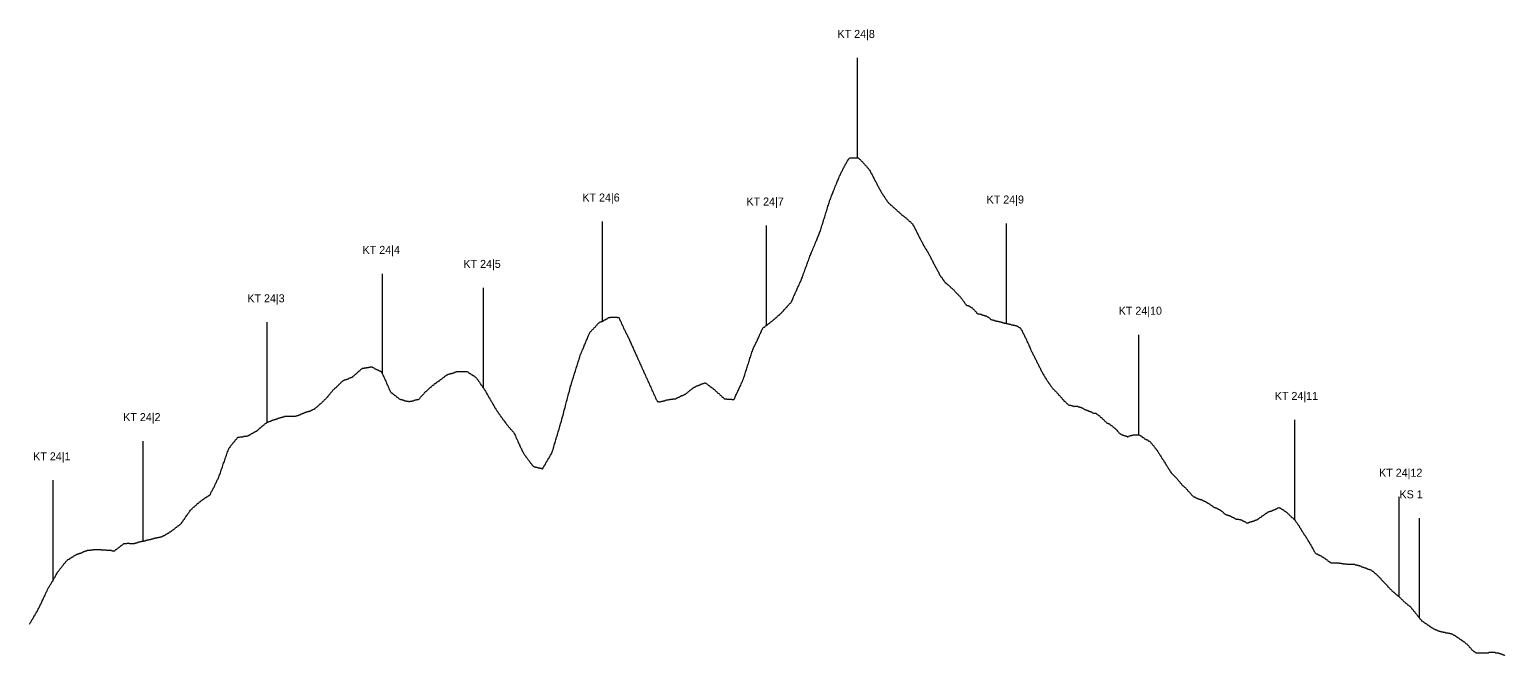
# Model space of a CAD drawing. Header units: metres. Extents: x 1 to 14781, y 7034 to 11914.
# Drawn here: x 1 to 3686, y 7113 to 8678 of the extents above; entities that cross this region are included whole.
import ezdxf

# ---------------------------------------------------------------- set-up
doc = ezdxf.new("R2010")
doc.units = ezdxf.units.M
for name, color, linetype in [('profile_mark_labels', 3, 'Continuous'), ('profile_marks', 1, 'Continuous'), ('profile_polyline', 7, 'Continuous')]:
    doc.layers.add(name, color=color, linetype=linetype)

msp = doc.modelspace()

# ---------------------------------------------------------------- linework, layer by layer
at = {"layer": 'profile_marks'}
for p, q in [((2069.8, 8357), (2069.8, 8607)), ((1432.3, 7948), (1432.3, 8198)), ((1842.3, 7938), (1842.3, 8188)), ((2442.3, 7943), (2442.3, 8193)), ((883.2, 7817), (883.2, 8067)), ((1135.2, 7782), (1135.2, 8032)), ((595.2, 7696), (595.2, 7946)), ((2772.3, 7665), (2772.3, 7915)), ((3162.3, 7452), (3162.3, 7702)), ((285.2, 7399), (285.2, 7649)), ((60.2, 7301), (60.2, 7551)), ((3422.9, 7260), (3422.9, 7510)), ((3473.9, 7206), (3473.9, 7456))]:
    msp.add_line(p, q, dxfattribs=at)
at = {"layer": 'profile_polyline'}
msp.add_lwpolyline([(1, 7191), (2, 7193), (3, 7195), (4, 7196), (5, 7198), (6, 7200), (7, 7202), (8, 7203), (9, 7205), (10, 7207), (11, 7208), (12, 7210), (13, 7212), (14, 7213), (15, 7215), (16, 7217), (17, 7218), (18, 7220), (19, 7222), (20, 7223), (21, 7225), (22, 7227), (23, 7229), (24, 7231), (25, 7233), (26, 7235), (27, 7237), (28, 7239), (29, 7241), (30, 7243), (31, 7245), (32, 7247), (33, 7250), (34, 7252), (35, 7254), (36, 7256), (37, 7258), (38, 7260), (39, 7262), (40, 7264), (41, 7267), (42, 7269), (43, 7271), (44, 7273), (45, 7275), (46, 7278), (47, 7280), (48, 7281), (49, 7283), (50, 7285), (51, 7286), (52, 7288), (53, 7290), (54, 7291), (55, 7293), (56, 7295), (57, 7296), (58, 7298), (59, 7299), (60, 7301), (61, 7303), (62, 7305), (63, 7306), (64, 7308), (65, 7310), (66, 7312), (67, 7314), (68, 7315), (69, 7317), (70, 7319), (71, 7321), (72, 7322), (73, 7323), (74, 7325), (75, 7326), (76, 7327), (77, 7329), (78, 7330), (79, 7331), (80, 7333), (81, 7334), (82, 7335), (83, 7336), (84, 7338), (85, 7339), (86, 7340), (87, 7341), (88, 7343), (89, 7344), (90, 7345), (91, 7346), (92, 7348), (93, 7349), (94, 7350), (95, 7351), (96, 7352), (97, 7352), (98, 7353), (99, 7354), (100, 7354), (101, 7355), (102, 7355), (103, 7356), (104, 7357), (105, 7357), (106, 7358), (107, 7359), (108, 7359), (109, 7360), (110, 7360), (111, 7361), (112, 7362), (113, 7362), (114, 7363), (115, 7364), (116, 7364), (117, 7365), (118, 7365), (119, 7366), (120, 7366), (121, 7366), (122, 7367), (123, 7367), (124, 7367), (125, 7368), (126, 7368), (127, 7369), (128, 7369), (129, 7369), (130, 7370), (131, 7370), (132, 7370), (133, 7371), (134, 7371), (135, 7372), (136, 7372), (137, 7373), (138, 7373), (139, 7374), (140, 7374), (141, 7375), (142, 7375), (143, 7375), (144, 7375), (145, 7376), (146, 7376), (147, 7376), (148, 7376), (149, 7376), (150, 7376), (151, 7376), (152, 7376), (153, 7376), (154, 7377), (155, 7377), (156, 7377), (157, 7377), (158, 7377), (159, 7377), (160, 7377), (161, 7378), (162, 7378), (163, 7378), (164, 7378), (165, 7378), (166, 7378), (167, 7378), (168, 7378), (169, 7378), (170, 7378), (171, 7378), (172, 7378), (173, 7378), (174, 7378), (175, 7378), (176, 7378), (177, 7378), (178, 7378), (179, 7378), (180, 7377), (181, 7377), (182, 7377), (183, 7377), (184, 7377), (185, 7377), (186, 7377), (187, 7377), (188, 7377), (189, 7377), (190, 7377), (191, 7377), (192, 7377), (193, 7376), (194, 7376), (195, 7376), (196, 7376), (197, 7376), (198, 7376), (199, 7376), (200, 7376), (201, 7376), (202, 7376), (203, 7376), (204, 7376), (205, 7376), (206, 7376), (207, 7375), (208, 7375), (209, 7375), (210, 7375), (211, 7375), (212, 7375), (213, 7375), (214, 7375), (215, 7376), (216, 7377), (217, 7378), (218, 7378), (219, 7379), (220, 7380), (221, 7381), (222, 7381), (223, 7382), (224, 7383), (225, 7384), (226, 7384), (227, 7385), (228, 7386), (229, 7387), (230, 7388), (231, 7388), (232, 7389), (233, 7390), (234, 7391), (235, 7391), (236, 7392), (237, 7393), (238, 7393), (239, 7393), (240, 7393), (241, 7393), (242, 7393), (243, 7393), (244, 7393), (245, 7394), (246, 7394), (247, 7394), (248, 7394), (249, 7394), (250, 7394), (251, 7393), (252, 7393), (253, 7393), (254, 7393), (255, 7393), (256, 7393), (257, 7393), (258, 7393), (259, 7393), (260, 7393), (261, 7393), (262, 7393), (263, 7393), (264, 7394), (265, 7394), (266, 7394), (267, 7395), (268, 7395), (269, 7395), (270, 7395), (271, 7396), (272, 7396), (273, 7396), (274, 7396), (275, 7397), (276, 7397), (277, 7397), (278, 7398), (279, 7398), (280, 7398), (281, 7398), (282, 7399), (283, 7399), (284, 7399), (285, 7399), (286, 7399), (287, 7400), (288, 7400), (289, 7400), (290, 7400), (291, 7400), (292, 7401), (293, 7401), (294, 7401), (295, 7401), (296, 7402), (297, 7402), (298, 7402), (299, 7402), (300, 7403), (301, 7403), (302, 7403), (303, 7403), (304, 7404), (305, 7404), (306, 7404), (307, 7405), (308, 7405), (309, 7405), (310, 7405), (311, 7406), (312, 7406), (313, 7406), (314, 7406), (315, 7406), (316, 7407), (317, 7407), (318, 7407), (319, 7407), (320, 7408), (321, 7408), (322, 7408), (323, 7408), (324, 7409), (325, 7409), (326, 7409), (327, 7409), (328, 7410), (329, 7410), (330, 7410), (331, 7410), (332, 7410), (333, 7411), (334, 7411), (335, 7412), (336, 7412), (337, 7413), (338, 7413), (339, 7414), (340, 7414), (341, 7415), (342, 7416), (343, 7416), (344, 7417), (345, 7417), (346, 7418), (347, 7419), (348, 7419), (349, 7420), (350, 7420), (351, 7421), (352, 7422), (353, 7422), (354, 7423), (355, 7424), (356, 7424), (357, 7425), (358, 7426), (359, 7427), (360, 7427), (361, 7428), (362, 7429), (363, 7430), (364, 7430), (365, 7431), (366, 7432), (367, 7433), (368, 7434), (369, 7434), (370, 7435), (371, 7436), (372, 7437), (373, 7437), (374, 7438), (375, 7439), (376, 7440), (377, 7440), (378, 7441), (379, 7442), (380, 7443), (381, 7444), (382, 7446), (383, 7447), (384, 7449), (385, 7450), (386, 7452), (387, 7453), (388, 7454), (389, 7456), (390, 7457), (391, 7459), (392, 7460), (393, 7462), (394, 7463), (395, 7464), (396, 7466), (397, 7467), (398, 7469), (399, 7470), (400, 7471), (401, 7473), (402, 7474), (403, 7476), (404, 7477), (405, 7478), (406, 7479), (407, 7480), (408, 7481), (409, 7482), (410, 7483), (411, 7484), (412, 7485), (413, 7485), (414, 7486), (415, 7487), (416, 7488), (417, 7489), (418, 7490), (419, 7491), (420, 7492), (421, 7493), (422, 7493), (423, 7494), (424, 7495), (425, 7496), (426, 7497), (427, 7497), (428, 7498), (429, 7499), (430, 7500), (431, 7501), (432, 7501), (433, 7502), (434, 7503), (435, 7503), (436, 7504), (437, 7505), (438, 7506), (439, 7506), (440, 7507), (441, 7508), (442, 7508), (443, 7509), (444, 7510), (445, 7510), (446, 7511), (447, 7511), (448, 7512), (449, 7513), (450, 7513), (451, 7514), (452, 7515), (453, 7517), (454, 7519), (455, 7521), (456, 7523), (457, 7525), (458, 7527), (459, 7529), (460, 7530), (461, 7532), (462, 7534), (463, 7536), (464, 7538), (465, 7540), (466, 7543), (467, 7545), (468, 7547), (469, 7549), (470, 7551), (471, 7553), (472, 7555), (473, 7557), (474, 7559), (475, 7562), (476, 7565), (477, 7567), (478, 7570), (479, 7573), (480, 7576), (481, 7579), (482, 7582), (483, 7585), (484, 7588), (485, 7591), (486, 7594), (487, 7596), (488, 7599), (489, 7602), (490, 7605), (491, 7608), (492, 7611), (493, 7614), (494, 7617), (495, 7619), (496, 7622), (497, 7625), (498, 7628), (499, 7630), (500, 7632), (501, 7633), (502, 7634), (503, 7636), (504, 7637), (505, 7638), (506, 7640), (507, 7641), (508, 7642), (509, 7643), (510, 7645), (511, 7646), (512, 7647), (513, 7648), (514, 7649), (515, 7651), (516, 7652), (517, 7653), (518, 7654), (519, 7655), (520, 7656), (521, 7658), (522, 7659), (523, 7659), (524, 7659), (525, 7659), (526, 7659), (527, 7660), (528, 7660), (529, 7660), (530, 7660), (531, 7660), (532, 7660), (533, 7660), (534, 7660), (535, 7660), (536, 7661), (537, 7661), (538, 7661), (539, 7661), (540, 7661), (541, 7661), (542, 7661), (543, 7661), (544, 7662), (545, 7662), (546, 7662), (547, 7662), (548, 7663), (549, 7664), (550, 7664), (551, 7665), (552, 7665), (553, 7666), (554, 7666), (555, 7667), (556, 7668), (557, 7668), (558, 7669), (559, 7669), (560, 7670), (561, 7670), (562, 7671), (563, 7671), (564, 7672), (565, 7672), (566, 7673), (567, 7674), (568, 7674), (569, 7675), (570, 7675), (571, 7676), (572, 7677), (573, 7678), (574, 7679), (575, 7680), (576, 7681), (577, 7682), (578, 7682), (579, 7683), (580, 7684), (581, 7685), (582, 7686), (583, 7687), (584, 7687), (585, 7688), (586, 7689), (587, 7690), (588, 7691), (589, 7692), (590, 7692), (591, 7693), (592, 7694), (593, 7695), (594, 7695), (595, 7696), (596, 7696), (597, 7697), (598, 7697), (599, 7697), (600, 7698), (601, 7698), (602, 7699), (603, 7699), (604, 7699), (605, 7700), (606, 7700), (607, 7701), (608, 7701), (609, 7701), (610, 7702), (611, 7702), (612, 7702), (613, 7703), (614, 7703), (615, 7703), (616, 7704), (617, 7704), (618, 7704), (619, 7705), (620, 7705), (621, 7705), (622, 7706), (623, 7706), (624, 7706), (625, 7707), (626, 7707), (627, 7707), (628, 7708), (629, 7708), (630, 7708), (631, 7709), (632, 7709), (633, 7709), (634, 7709), (635, 7710), (636, 7710), (637, 7710), (638, 7711), (639, 7711), (640, 7711), (641, 7711), (642, 7711), (643, 7711), (644, 7711), (645, 7711), (646, 7711), (647, 7711), (648, 7711), (649, 7711), (650, 7711), (651, 7711), (652, 7711), (653, 7711), (654, 7711), (655, 7711), (656, 7711), (657, 7711), (658, 7711), (659, 7711), (660, 7711), (661, 7711), (662, 7711), (663, 7711), (664, 7711), (665, 7711), (666, 7711), (667, 7712), (668, 7712), (669, 7712), (670, 7713), (671, 7713), (672, 7713), (673, 7714), (674, 7714), (675, 7715), (676, 7715), (677, 7715), (678, 7716), (679, 7716), (680, 7717), (681, 7717), (682, 7717), (683, 7718), (684, 7718), (685, 7719), (686, 7719), (687, 7720), (688, 7720), (689, 7721), (690, 7721), (691, 7721), (692, 7721), (693, 7722), (694, 7722), (695, 7722), (696, 7723), (697, 7723), (698, 7723), (699, 7724), (700, 7724), (701, 7724), (702, 7725), (703, 7725), (704, 7725), (705, 7726), (706, 7726), (707, 7727), (708, 7727), (709, 7728), (710, 7728), (711, 7729), (712, 7729), (713, 7730), (714, 7730), (715, 7731), (716, 7732), (717, 7733), (718, 7734), (719, 7735), (720, 7735), (721, 7736), (722, 7737), (723, 7738), (724, 7739), (725, 7740), (726, 7741), (727, 7742), (728, 7742), (729, 7743), (730, 7744), (731, 7745), (732, 7746), (733, 7747), (734, 7748), (735, 7749), (736, 7750), (737, 7751), (738, 7752), (739, 7753), (740, 7754), (741, 7755), (742, 7756), (743, 7757), (744, 7758), (745, 7759), (746, 7760), (747, 7762), (748, 7763), (749, 7764), (750, 7765), (751, 7766), (752, 7767), (753, 7769), (754, 7770), (755, 7771), (756, 7772), (757, 7773), (758, 7775), (759, 7776), (760, 7777), (761, 7778), (762, 7779), (763, 7780), (764, 7781), (765, 7782), (766, 7782), (767, 7783), (768, 7784), (769, 7785), (770, 7786), (771, 7787), (772, 7788), (773, 7789), (774, 7790), (775, 7791), (776, 7792), (777, 7793), (778, 7794), (779, 7795), (780, 7796), (781, 7797), (782, 7798), (783, 7799), (784, 7800), (785, 7800), (786, 7801), (787, 7801), (788, 7802), (789, 7802), (790, 7802), (791, 7803), (792, 7803), (793, 7803), (794, 7804), (795, 7804), (796, 7805), (797, 7805), (798, 7805), (799, 7806), (800, 7806), (801, 7807), (802, 7807), (803, 7807), (804, 7808), (805, 7808), (806, 7809), (807, 7809), (808, 7810), (809, 7810), (810, 7811), (811, 7812), (812, 7813), (813, 7814), (814, 7815), (815, 7816), (816, 7816), (817, 7817), (818, 7818), (819, 7819), (820, 7820), (821, 7821), (822, 7822), (823, 7823), (824, 7824), (825, 7825), (826, 7825), (827, 7826), (828, 7827), (829, 7828), (830, 7829), (831, 7830), (832, 7831), (833, 7831), (834, 7831), (835, 7831), (836, 7831), (837, 7831), (838, 7832), (839, 7832), (840, 7832), (841, 7832), (842, 7832), (843, 7832), (844, 7833), (845, 7833), (846, 7833), (847, 7833), (848, 7833), (849, 7834), (850, 7834), (851, 7834), (852, 7834), (853, 7835), (854, 7835), (855, 7835), (856, 7835), (857, 7834), (858, 7834), (859, 7833), (860, 7833), (861, 7832), (862, 7831), (863, 7831), (864, 7830), (865, 7830), (866, 7829), (867, 7829), (868, 7828), (869, 7828), (870, 7827), (871, 7827), (872, 7826), (873, 7826), (874, 7826), (875, 7825), (876, 7825), (877, 7824), (878, 7824), (879, 7823), (880, 7822), (881, 7820), (882, 7818), (883, 7817), (884, 7814), (885, 7812), (886, 7810), (887, 7808), (888, 7806), (889, 7803), (890, 7801), (891, 7799), (892, 7797), (893, 7794), (894, 7792), (895, 7790), (896, 7788), (897, 7785), (898, 7783), (899, 7781), (900, 7778), (901, 7776), (902, 7774), (903, 7772), (904, 7771), (905, 7770), (906, 7770), (907, 7769), (908, 7768), (909, 7767), (910, 7766), (911, 7766), (912, 7765), (913, 7764), (914, 7763), (915, 7763), (916, 7762), (917, 7761), (918, 7760), (919, 7759), (920, 7759), (921, 7758), (922, 7757), (923, 7756), (924, 7756), (925, 7755), (926, 7754), (927, 7754), (928, 7753), (929, 7753), (930, 7753), (931, 7753), (932, 7752), (933, 7752), (934, 7752), (935, 7751), (936, 7751), (937, 7751), (938, 7750), (939, 7750), (940, 7750), (941, 7750), (942, 7750), (943, 7749), (944, 7749), (945, 7749), (946, 7749), (947, 7749), (948, 7748), (949, 7748), (950, 7748), (951, 7748), (952, 7749), (953, 7749), (954, 7749), (955, 7749), (956, 7749), (957, 7750), (958, 7750), (959, 7750), (960, 7750), (961, 7751), (962, 7751), (963, 7751), (964, 7751), (965, 7752), (966, 7752), (967, 7752), (968, 7752), (969, 7753), (970, 7753), (971, 7753), (972, 7753), (973, 7753), (974, 7754), (975, 7755), (976, 7756), (977, 7757), (978, 7759), (979, 7760), (980, 7761), (981, 7762), (982, 7763), (983, 7764), (984, 7765), (985, 7766), (986, 7767), (987, 7769), (988, 7770), (989, 7771), (990, 7772), (991, 7773), (992, 7773), (993, 7774), (994, 7775), (995, 7776), (996, 7777), (997, 7778), (998, 7779), (999, 7780), (1000, 7781), (1001, 7782), (1002, 7783), (1003, 7784), (1004, 7784), (1005, 7785), (1006, 7786), (1007, 7787), (1008, 7788), (1009, 7789), (1010, 7789), (1011, 7790), (1012, 7791), (1013, 7792), (1014, 7793), (1015, 7793), (1016, 7794), (1017, 7795), (1018, 7795), (1019, 7796), (1020, 7797), (1021, 7798), (1022, 7798), (1023, 7799), (1024, 7800), (1025, 7800), (1026, 7801), (1027, 7802), (1028, 7803), (1029, 7803), (1030, 7804), (1031, 7805), (1032, 7806), (1033, 7806), (1034, 7807), (1035, 7808), (1036, 7809), (1037, 7809), (1038, 7810), (1039, 7811), (1040, 7812), (1041, 7812), (1042, 7813), (1043, 7814), (1044, 7815), (1045, 7815), (1046, 7816), (1047, 7816), (1048, 7816), (1049, 7816), (1050, 7817), (1051, 7817), (1052, 7817), (1053, 7818), (1054, 7818), (1055, 7818), (1056, 7818), (1057, 7819), (1058, 7819), (1059, 7819), (1060, 7820), (1061, 7820), (1062, 7820), (1063, 7821), (1064, 7821), (1065, 7821), (1066, 7822), (1067, 7822), (1068, 7822), (1069, 7823), (1070, 7823), (1071, 7823), (1072, 7823), (1073, 7823), (1074, 7823), (1075, 7823), (1076, 7823), (1077, 7823), (1078, 7823), (1079, 7823), (1080, 7823), (1081, 7823), (1082, 7823), (1083, 7823), (1084, 7823), (1085, 7823), (1086, 7823), (1087, 7823), (1088, 7823), (1089, 7823), (1090, 7823), (1091, 7823), (1092, 7823), (1093, 7823), (1094, 7823), (1095, 7822), (1096, 7822), (1097, 7821), (1098, 7820), (1099, 7820), (1100, 7819), (1101, 7818), (1102, 7818), (1103, 7817), (1104, 7816), (1105, 7816), (1106, 7815), (1107, 7815), (1108, 7814), (1109, 7813), (1110, 7813), (1111, 7812), (1112, 7811), (1113, 7811), (1114, 7810), (1115, 7809), (1116, 7809), (1117, 7807), (1118, 7806), (1119, 7805), (1120, 7803), (1121, 7802), (1122, 7801), (1123, 7799), (1124, 7798), (1125, 7796), (1126, 7795), (1127, 7793), (1128, 7792), (1129, 7790), (1130, 7789), (1131, 7788), (1132, 7786), (1133, 7785), (1134, 7783), (1135, 7782), (1136, 7780), (1137, 7779), (1138, 7777), (1139, 7776), (1140, 7774), (1141, 7772), (1142, 7771), (1143, 7769), (1144, 7767), (1145, 7765), (1146, 7764), (1147, 7762), (1148, 7760), (1149, 7758), (1150, 7757), (1151, 7755), (1152, 7753), (1153, 7752), (1154, 7750), (1155, 7748), (1156, 7746), (1157, 7745), (1158, 7743), (1159, 7741), (1160, 7739), (1161, 7738), (1162, 7736), (1163, 7734), (1164, 7732), (1165, 7731), (1166, 7729), (1167, 7728), (1168, 7726), (1169, 7725), (1170, 7723), (1171, 7722), (1172, 7720), (1173, 7719), (1174, 7717), (1175, 7716), (1176, 7715), (1177, 7713), (1178, 7712), (1179, 7710), (1180, 7709), (1181, 7708), (1182, 7706), (1183, 7705), (1184, 7703), (1185, 7702), (1186, 7701), (1187, 7699), (1188, 7698), (1189, 7697), (1190, 7695), (1191, 7694), (1192, 7693), (1193, 7691), (1194, 7690), (1195, 7689), (1196, 7688), (1197, 7686), (1198, 7685), (1199, 7684), (1200, 7683), (1201, 7682), (1202, 7680), (1203, 7679), (1204, 7678), (1205, 7677), (1206, 7676), (1207, 7675), (1208, 7674), (1209, 7672), (1210, 7671), (1211, 7670), (1212, 7669), (1213, 7666), (1214, 7664), (1215, 7662), (1216, 7659), (1217, 7657), (1218, 7655), (1219, 7653), (1220, 7651), (1221, 7648), (1222, 7646), (1223, 7644), (1224, 7642), (1225, 7640), (1226, 7637), (1227, 7635), (1228, 7633), (1229, 7631), (1230, 7629), (1231, 7627), (1232, 7625), (1233, 7623), (1234, 7621), (1235, 7619), (1236, 7617), (1237, 7616), (1238, 7615), (1239, 7613), (1240, 7612), (1241, 7610), (1242, 7609), (1243, 7608), (1244, 7606), (1245, 7605), (1246, 7604), (1247, 7602), (1248, 7601), (1249, 7600), (1250, 7598), (1251, 7597), (1252, 7596), (1253, 7594), (1254, 7593), (1255, 7592), (1256, 7590), (1257, 7589), (1258, 7588), (1259, 7586), (1260, 7586), (1261, 7586), (1262, 7585), (1263, 7585), (1264, 7585), (1265, 7584), (1266, 7584), (1267, 7584), (1268, 7584), (1269, 7583), (1270, 7583), (1271, 7583), (1272, 7582), (1273, 7582), (1274, 7582), (1275, 7582), (1276, 7581), (1277, 7581), (1278, 7581), (1279, 7581), (1280, 7581), (1281, 7580), (1282, 7580), (1283, 7580), (1284, 7582), (1285, 7584), (1286, 7585), (1287, 7587), (1288, 7589), (1289, 7590), (1290, 7592), (1291, 7594), (1292, 7596), (1293, 7597), (1294, 7599), (1295, 7601), (1296, 7602), (1297, 7604), (1298, 7606), (1299, 7607), (1300, 7609), (1301, 7611), (1302, 7612), (1303, 7614), (1304, 7616), (1305, 7617), (1306, 7619), (1307, 7622), (1308, 7625), (1309, 7628), (1310, 7632), (1311, 7635), (1312, 7638), (1313, 7642), (1314, 7645), (1315, 7649), (1316, 7652), (1317, 7655), (1318, 7659), (1319, 7662), (1320, 7665), (1321, 7669), (1322, 7672), (1323, 7675), (1324, 7679), (1325, 7682), (1326, 7686), (1327, 7689), (1328, 7692), (1329, 7696), (1330, 7699), (1331, 7703), (1332, 7707), (1333, 7710), (1334, 7714), (1335, 7718), (1336, 7722), (1337, 7726), (1338, 7729), (1339, 7733), (1340, 7737), (1341, 7741), (1342, 7745), (1343, 7748), (1344, 7752), (1345, 7756), (1346, 7760), (1347, 7763), (1348, 7767), (1349, 7771), (1350, 7774), (1351, 7778), (1352, 7782), (1353, 7786), (1354, 7789), (1355, 7793), (1356, 7796), (1357, 7799), (1358, 7802), (1359, 7806), (1360, 7809), (1361, 7812), (1362, 7815), (1363, 7818), (1364, 7822), (1365, 7825), (1366, 7828), (1367, 7831), (1368, 7834), (1369, 7838), (1370, 7841), (1371, 7844), (1372, 7847), (1373, 7850), (1374, 7853), (1375, 7857), (1376, 7860), (1377, 7863), (1378, 7866), (1379, 7868), (1380, 7871), (1381, 7873), (1382, 7875), (1383, 7878), (1384, 7880), (1385, 7882), (1386, 7885), (1387, 7887), (1388, 7890), (1389, 7892), (1390, 7894), (1391, 7897), (1392, 7899), (1393, 7901), (1394, 7904), (1395, 7906), (1396, 7909), (1397, 7911), (1398, 7913), (1399, 7916), (1400, 7918), (1401, 7920), (1402, 7922), (1403, 7923), (1404, 7924), (1405, 7925), (1406, 7926), (1407, 7927), (1408, 7928), (1409, 7929), (1410, 7930), (1411, 7931), (1412, 7932), (1413, 7933), (1414, 7934), (1415, 7935), (1416, 7936), (1417, 7937), (1418, 7939), (1419, 7940), (1420, 7941), (1421, 7942), (1422, 7943), (1423, 7944), (1424, 7945), (1425, 7946), (1426, 7946), (1427, 7947), (1428, 7947), (1429, 7947), (1430, 7948), (1431, 7948), (1432, 7948), (1433, 7949), (1434, 7949), (1435, 7950), (1436, 7951), (1437, 7951), (1438, 7952), (1439, 7952), (1440, 7953), (1441, 7953), (1442, 7954), (1443, 7955), (1444, 7955), (1445, 7956), (1446, 7956), (1447, 7957), (1448, 7958), (1449, 7958), (1450, 7958), (1451, 7958), (1452, 7958), (1453, 7959), (1454, 7959), (1455, 7959), (1456, 7959), (1457, 7959), (1458, 7959), (1459, 7959), (1460, 7959), (1461, 7959), (1462, 7959), (1463, 7959), (1464, 7959), (1465, 7959), (1466, 7959), (1467, 7959), (1468, 7959), (1469, 7959), (1470, 7958), (1471, 7958), (1472, 7958), (1473, 7958), (1474, 7957), (1475, 7954), (1476, 7952), (1477, 7950), (1478, 7948), (1479, 7945), (1480, 7943), (1481, 7941), (1482, 7939), (1483, 7937), (1484, 7934), (1485, 7932), (1486, 7930), (1487, 7928), (1488, 7926), (1489, 7924), (1490, 7922), (1491, 7920), (1492, 7918), (1493, 7916), (1494, 7914), (1495, 7912), (1496, 7910), (1497, 7908), (1498, 7906), (1499, 7904), (1500, 7901), (1501, 7899), (1502, 7897), (1503, 7895), (1504, 7892), (1505, 7890), (1506, 7888), (1507, 7886), (1508, 7884), (1509, 7881), (1510, 7879), (1511, 7877), (1512, 7875), (1513, 7872), (1514, 7870), (1515, 7868), (1516, 7866), (1517, 7864), (1518, 7861), (1519, 7859), (1520, 7857), (1521, 7855), (1522, 7853), (1523, 7850), (1524, 7848), (1525, 7846), (1526, 7844), (1527, 7841), (1528, 7839), (1529, 7837), (1530, 7835), (1531, 7833), (1532, 7830), (1533, 7828), (1534, 7826), (1535, 7824), (1536, 7821), (1537, 7819), (1538, 7817), (1539, 7815), (1540, 7813), (1541, 7810), (1542, 7808), (1543, 7806), (1544, 7804), (1545, 7802), (1546, 7799), (1547, 7797), (1548, 7795), (1549, 7793), (1550, 7790), (1551, 7788), (1552, 7786), (1553, 7784), (1554, 7782), (1555, 7779), (1556, 7777), (1557, 7775), (1558, 7773), (1559, 7770), (1560, 7768), (1561, 7766), (1562, 7764), (1563, 7762), (1564, 7759), (1565, 7757), (1566, 7755), (1567, 7753), (1568, 7751), (1569, 7748), (1570, 7748), (1571, 7748), (1572, 7748), (1573, 7747), (1574, 7747), (1575, 7747), (1576, 7747), (1577, 7747), (1578, 7748), (1579, 7748), (1580, 7748), (1581, 7749), (1582, 7749), (1583, 7749), (1584, 7749), (1585, 7750), (1586, 7750), (1587, 7750), (1588, 7750), (1589, 7751), (1590, 7751), (1591, 7751), (1592, 7751), (1593, 7752), (1594, 7752), (1595, 7752), (1596, 7752), (1597, 7752), (1598, 7753), (1599, 7753), (1600, 7753), (1601, 7753), (1602, 7753), (1603, 7754), (1604, 7754), (1605, 7754), (1606, 7754), (1607, 7754), (1608, 7754), (1609, 7755), (1610, 7755), (1611, 7755), (1612, 7755), (1613, 7755), (1614, 7755), (1615, 7755), (1616, 7755), (1617, 7756), (1618, 7756), (1619, 7757), (1620, 7757), (1621, 7758), (1622, 7758), (1623, 7759), (1624, 7759), (1625, 7760), (1626, 7760), (1627, 7761), (1628, 7761), (1629, 7762), (1630, 7762), (1631, 7763), (1632, 7763), (1633, 7763), (1634, 7764), (1635, 7764), (1636, 7765), (1637, 7765), (1638, 7766), (1639, 7766), (1640, 7766), (1641, 7767), (1642, 7768), (1643, 7769), (1644, 7770), (1645, 7771), (1646, 7771), (1647, 7772), (1648, 7773), (1649, 7774), (1650, 7775), (1651, 7776), (1652, 7776), (1653, 7777), (1654, 7778), (1655, 7779), (1656, 7779), (1657, 7780), (1658, 7781), (1659, 7782), (1660, 7782), (1661, 7783), (1662, 7784), (1663, 7784), (1664, 7785), (1665, 7785), (1666, 7786), (1667, 7786), (1668, 7787), (1669, 7787), (1670, 7787), (1671, 7788), (1672, 7788), (1673, 7789), (1674, 7789), (1675, 7789), (1676, 7790), (1677, 7790), (1678, 7791), (1679, 7791), (1680, 7791), (1681, 7792), (1682, 7792), (1683, 7793), (1684, 7793), (1685, 7793), (1686, 7794), (1687, 7794), (1688, 7795), (1689, 7795), (1690, 7794), (1691, 7794), (1692, 7793), (1693, 7792), (1694, 7791), (1695, 7791), (1696, 7790), (1697, 7789), (1698, 7788), (1699, 7788), (1700, 7787), (1701, 7786), (1702, 7785), (1703, 7785), (1704, 7784), (1705, 7783), (1706, 7782), (1707, 7782), (1708, 7781), (1709, 7780), (1710, 7779), (1711, 7778), (1712, 7778), (1713, 7777), (1714, 7776), (1715, 7775), (1716, 7774), (1717, 7773), (1718, 7772), (1719, 7771), (1720, 7770), (1721, 7769), (1722, 7769), (1723, 7768), (1724, 7767), (1725, 7766), (1726, 7765), (1727, 7764), (1728, 7763), (1729, 7762), (1730, 7761), (1731, 7760), (1732, 7759), (1733, 7759), (1734, 7758), (1735, 7757), (1736, 7756), (1737, 7755), (1738, 7755), (1739, 7755), (1740, 7755), (1741, 7755), (1742, 7755), (1743, 7754), (1744, 7754), (1745, 7754), (1746, 7754), (1747, 7754), (1748, 7754), (1749, 7754), (1750, 7754), (1751, 7754), (1752, 7754), (1753, 7754), (1754, 7754), (1755, 7754), (1756, 7753), (1757, 7753), (1758, 7753), (1759, 7753), (1760, 7753), (1761, 7753), (1762, 7755), (1763, 7757), (1764, 7759), (1765, 7761), (1766, 7764), (1767, 7766), (1768, 7768), (1769, 7770), (1770, 7772), (1771, 7774), (1772, 7776), (1773, 7779), (1774, 7781), (1775, 7783), (1776, 7785), (1777, 7787), (1778, 7789), (1779, 7792), (1780, 7794), (1781, 7796), (1782, 7798), (1783, 7801), (1784, 7803), (1785, 7805), (1786, 7808), (1787, 7812), (1788, 7815), (1789, 7818), (1790, 7821), (1791, 7824), (1792, 7828), (1793, 7831), (1794, 7834), (1795, 7837), (1796, 7840), (1797, 7843), (1798, 7846), (1799, 7849), (1800, 7852), (1801, 7856), (1802, 7859), (1803, 7862), (1804, 7865), (1805, 7868), (1806, 7871), (1807, 7874), (1808, 7877), (1809, 7880), (1810, 7882), (1811, 7884), (1812, 7886), (1813, 7888), (1814, 7890), (1815, 7892), (1816, 7894), (1817, 7896), (1818, 7898), (1819, 7900), (1820, 7902), (1821, 7905), (1822, 7907), (1823, 7909), (1824, 7911), (1825, 7913), (1826, 7916), (1827, 7918), (1828, 7920), (1829, 7922), (1830, 7925), (1831, 7927), (1832, 7929), (1833, 7932), (1834, 7932), (1835, 7933), (1836, 7934), (1837, 7934), (1838, 7935), (1839, 7936), (1840, 7937), (1841, 7937), (1842, 7938), (1843, 7939), (1844, 7940), (1845, 7940), (1846, 7941), (1847, 7942), (1848, 7943), (1849, 7943), (1850, 7944), (1851, 7945), (1852, 7946), (1853, 7947), (1854, 7947), (1855, 7948), (1856, 7949), (1857, 7950), (1858, 7951), (1859, 7951), (1860, 7952), (1861, 7953), (1862, 7954), (1863, 7955), (1864, 7956), (1865, 7957), (1866, 7957), (1867, 7958), (1868, 7959), (1869, 7960), (1870, 7961), (1871, 7962), (1872, 7963), (1873, 7964), (1874, 7964), (1875, 7965), (1876, 7966), (1877, 7967), (1878, 7968), (1879, 7969), (1880, 7970), (1881, 7971), (1882, 7972), (1883, 7973), (1884, 7974), (1885, 7975), (1886, 7977), (1887, 7978), (1888, 7979), (1889, 7980), (1890, 7981), (1891, 7982), (1892, 7983), (1893, 7984), (1894, 7985), (1895, 7987), (1896, 7988), (1897, 7989), (1898, 7990), (1899, 7991), (1900, 7992), (1901, 7993), (1902, 7994), (1903, 7995), (1904, 7996), (1905, 7997), (1906, 8000), (1907, 8002), (1908, 8005), (1909, 8007), (1910, 8009), (1911, 8012), (1912, 8014), (1913, 8016), (1914, 8018), (1915, 8021), (1916, 8023), (1917, 8025), (1918, 8027), (1919, 8030), (1920, 8032), (1921, 8034), (1922, 8036), (1923, 8038), (1924, 8040), (1925, 8043), (1926, 8045), (1927, 8047), (1928, 8049), (1929, 8051), (1930, 8054), (1931, 8056), (1932, 8059), (1933, 8062), (1934, 8065), (1935, 8068), (1936, 8070), (1937, 8073), (1938, 8076), (1939, 8078), (1940, 8081), (1941, 8084), (1942, 8087), (1943, 8089), (1944, 8092), (1945, 8095), (1946, 8098), (1947, 8100), (1948, 8103), (1949, 8106), (1950, 8108), (1951, 8111), (1952, 8114), (1953, 8116), (1954, 8119), (1955, 8121), (1956, 8123), (1957, 8126), (1958, 8128), (1959, 8131), (1960, 8133), (1961, 8135), (1962, 8138), (1963, 8140), (1964, 8143), (1965, 8145), (1966, 8148), (1967, 8150), (1968, 8152), (1969, 8155), (1970, 8157), (1971, 8160), (1972, 8162), (1973, 8165), (1974, 8167), (1975, 8170), (1976, 8172), (1977, 8175), (1978, 8178), (1979, 8181), (1980, 8184), (1981, 8188), (1982, 8191), (1983, 8194), (1984, 8197), (1985, 8200), (1986, 8204), (1987, 8207), (1988, 8210), (1989, 8213), (1990, 8216), (1991, 8220), (1992, 8223), (1993, 8226), (1994, 8229), (1995, 8232), (1996, 8236), (1997, 8239), (1998, 8242), (1999, 8245), (2000, 8248), (2001, 8252), (2002, 8254), (2003, 8257), (2004, 8259), (2005, 8262), (2006, 8265), (2007, 8267), (2008, 8270), (2009, 8272), (2010, 8275), (2011, 8278), (2012, 8280), (2013, 8283), (2014, 8285), (2015, 8288), (2016, 8290), (2017, 8293), (2018, 8295), (2019, 8297), (2020, 8300), (2021, 8302), (2022, 8305), (2023, 8307), (2024, 8309), (2025, 8312), (2026, 8314), (2027, 8316), (2028, 8318), (2029, 8320), (2030, 8322), (2031, 8324), (2032, 8326), (2033, 8328), (2034, 8330), (2035, 8332), (2036, 8334), (2037, 8336), (2038, 8337), (2039, 8339), (2040, 8341), (2041, 8343), (2042, 8345), (2043, 8347), (2044, 8348), (2045, 8350), (2046, 8352), (2047, 8353), (2048, 8355), (2049, 8356), (2050, 8356), (2051, 8357), (2052, 8357), (2053, 8357), (2054, 8357), (2055, 8357), (2056, 8357), (2057, 8357), (2058, 8357), (2059, 8357), (2060, 8357), (2061, 8357), (2062, 8357), (2063, 8357), (2064, 8357), (2065, 8357), (2066, 8357), (2067, 8357), (2068, 8357), (2069, 8357), (2070, 8357), (2071, 8357), (2072, 8356), (2073, 8356), (2074, 8355), (2075, 8354), (2076, 8353), (2077, 8352), (2078, 8351), (2079, 8350), (2080, 8349), (2081, 8348), (2082, 8347), (2083, 8346), (2084, 8345), (2085, 8344), (2086, 8342), (2087, 8341), (2088, 8340), (2089, 8339), (2090, 8338), (2091, 8337), (2092, 8336), (2093, 8335), (2094, 8333), (2095, 8332), (2096, 8331), (2097, 8330), (2098, 8329), (2099, 8327), (2100, 8326), (2101, 8324), (2102, 8322), (2103, 8320), (2104, 8318), (2105, 8317), (2106, 8315), (2107, 8313), (2108, 8311), (2109, 8309), (2110, 8307), (2111, 8305), (2112, 8303), (2113, 8301), (2114, 8299), (2115, 8298), (2116, 8296), (2117, 8294), (2118, 8292), (2119, 8290), (2120, 8288), (2121, 8286), (2122, 8284), (2123, 8282), (2124, 8281), (2125, 8279), (2126, 8277), (2127, 8275), (2128, 8273), (2129, 8272), (2130, 8270), (2131, 8268), (2132, 8267), (2133, 8265), (2134, 8264), (2135, 8262), (2136, 8261), (2137, 8259), (2138, 8258), (2139, 8256), (2140, 8255), (2141, 8253), (2142, 8252), (2143, 8250), (2144, 8249), (2145, 8247), (2146, 8246), (2147, 8245), (2148, 8244), (2149, 8243), (2150, 8242), (2151, 8241), (2152, 8240), (2153, 8239), (2154, 8239), (2155, 8238), (2156, 8237), (2157, 8236), (2158, 8235), (2159, 8234), (2160, 8233), (2161, 8232), (2162, 8231), (2163, 8231), (2164, 8230), (2165, 8229), (2166, 8228), (2167, 8227), (2168, 8226), (2169, 8225), (2170, 8224), (2171, 8223), (2172, 8222), (2173, 8222), (2174, 8221), (2175, 8220), (2176, 8219), (2177, 8218), (2178, 8217), (2179, 8216), (2180, 8215), (2181, 8214), (2182, 8214), (2183, 8213), (2184, 8212), (2185, 8211), (2186, 8211), (2187, 8210), (2188, 8209), (2189, 8208), (2190, 8207), (2191, 8207), (2192, 8206), (2193, 8205), (2194, 8204), (2195, 8203), (2196, 8202), (2197, 8201), (2198, 8200), (2199, 8199), (2200, 8198), (2201, 8198), (2202, 8197), (2203, 8196), (2204, 8195), (2205, 8194), (2206, 8193), (2207, 8192), (2208, 8190), (2209, 8188), (2210, 8187), (2211, 8185), (2212, 8183), (2213, 8181), (2214, 8179), (2215, 8177), (2216, 8175), (2217, 8173), (2218, 8171), (2219, 8169), (2220, 8167), (2221, 8165), (2222, 8163), (2223, 8161), (2224, 8159), (2225, 8157), (2226, 8155), (2227, 8153), (2228, 8151), (2229, 8150), (2230, 8148), (2231, 8146), (2232, 8144), (2233, 8142), (2234, 8140), (2235, 8138), (2236, 8137), (2237, 8135), (2238, 8133), (2239, 8132), (2240, 8130), (2241, 8129), (2242, 8127), (2243, 8125), (2244, 8124), (2245, 8122), (2246, 8120), (2247, 8118), (2248, 8117), (2249, 8115), (2250, 8113), (2251, 8111), (2252, 8109), (2253, 8107), (2254, 8105), (2255, 8103), (2256, 8101), (2257, 8100), (2258, 8097), (2259, 8095), (2260, 8093), (2261, 8091), (2262, 8089), (2263, 8088), (2264, 8086), (2265, 8084), (2266, 8082), (2267, 8080), (2268, 8079), (2269, 8077), (2270, 8075), (2271, 8073), (2272, 8071), (2273, 8069), (2274, 8067), (2275, 8065), (2276, 8063), (2277, 8062), (2278, 8060), (2279, 8059), (2280, 8058), (2281, 8056), (2282, 8055), (2283, 8053), (2284, 8052), (2285, 8050), (2286, 8049), (2287, 8048), (2288, 8046), (2289, 8045), (2290, 8045), (2291, 8044), (2292, 8043), (2293, 8042), (2294, 8041), (2295, 8040), (2296, 8040), (2297, 8039), (2298, 8038), (2299, 8037), (2300, 8036), (2301, 8035), (2302, 8034), (2303, 8033), (2304, 8032), (2305, 8031), (2306, 8031), (2307, 8030), (2308, 8029), (2309, 8028), (2310, 8027), (2311, 8026), (2312, 8025), (2313, 8024), (2314, 8022), (2315, 8021), (2316, 8020), (2317, 8019), (2318, 8018), (2319, 8017), (2320, 8016), (2321, 8015), (2322, 8014), (2323, 8013), (2324, 8012), (2325, 8011), (2326, 8010), (2327, 8009), (2328, 8007), (2329, 8006), (2330, 8005), (2331, 8004), (2332, 8002), (2333, 8001), (2334, 8000), (2335, 7998), (2336, 7997), (2337, 7995), (2338, 7994), (2339, 7992), (2340, 7991), (2341, 7990), (2342, 7989), (2343, 7988), (2344, 7988), (2345, 7988), (2346, 7988), (2347, 7987), (2348, 7987), (2349, 7986), (2350, 7986), (2351, 7985), (2352, 7985), (2353, 7984), (2354, 7983), (2355, 7983), (2356, 7982), (2357, 7981), (2358, 7980), (2359, 7979), (2360, 7978), (2361, 7977), (2362, 7976), (2363, 7975), (2364, 7974), (2365, 7973), (2366, 7972), (2367, 7970), (2368, 7969), (2369, 7968), (2370, 7967), (2371, 7967), (2372, 7967), (2373, 7967), (2374, 7967), (2375, 7966), (2376, 7966), (2377, 7966), (2378, 7966), (2379, 7966), (2380, 7965), (2381, 7965), (2382, 7965), (2383, 7964), (2384, 7964), (2385, 7964), (2386, 7963), (2387, 7963), (2388, 7963), (2389, 7962), (2390, 7962), (2391, 7962), (2392, 7961), (2393, 7961), (2394, 7960), (2395, 7960), (2396, 7959), (2397, 7959), (2398, 7958), (2399, 7957), (2400, 7956), (2401, 7955), (2402, 7954), (2403, 7953), (2404, 7953), (2405, 7952), (2406, 7952), (2407, 7952), (2408, 7952), (2409, 7951), (2410, 7951), (2411, 7951), (2412, 7951), (2413, 7950), (2414, 7950), (2415, 7950), (2416, 7950), (2417, 7949), (2418, 7949), (2419, 7949), (2420, 7949), (2421, 7948), (2422, 7948), (2423, 7948), (2424, 7948), (2425, 7947), (2426, 7947), (2427, 7947), (2428, 7947), (2429, 7946), (2430, 7946), (2431, 7946), (2432, 7946), (2433, 7945), (2434, 7945), (2435, 7945), (2436, 7945), (2437, 7944), (2438, 7944), (2439, 7944), (2440, 7944), (2441, 7943), (2442, 7943), (2443, 7943), (2444, 7943), (2445, 7942), (2446, 7942), (2447, 7942), (2448, 7942), (2449, 7941), (2450, 7941), (2451, 7941), (2452, 7941), (2453, 7941), (2454, 7940), (2455, 7940), (2456, 7940), (2457, 7940), (2458, 7940), (2459, 7939), (2460, 7939), (2461, 7939), (2462, 7939), (2463, 7938), (2464, 7938), (2465, 7938), (2466, 7937), (2467, 7937), (2468, 7937), (2469, 7936), (2470, 7936), (2471, 7935), (2472, 7935), (2473, 7934), (2474, 7933), (2475, 7933), (2476, 7932), (2477, 7931), (2478, 7929), (2479, 7927), (2480, 7926), (2481, 7924), (2482, 7922), (2483, 7920), (2484, 7918), (2485, 7916), (2486, 7914), (2487, 7912), (2488, 7910), (2489, 7908), (2490, 7906), (2491, 7904), (2492, 7902), (2493, 7899), (2494, 7897), (2495, 7895), (2496, 7893), (2497, 7891), (2498, 7888), (2499, 7886), (2500, 7884), (2501, 7881), (2502, 7879), (2503, 7877), (2504, 7874), (2505, 7872), (2506, 7871), (2507, 7869), (2508, 7867), (2509, 7865), (2510, 7863), (2511, 7861), (2512, 7859), (2513, 7857), (2514, 7855), (2515, 7853), (2516, 7851), (2517, 7849), (2518, 7847), (2519, 7845), (2520, 7843), (2521, 7841), (2522, 7839), (2523, 7837), (2524, 7835), (2525, 7833), (2526, 7831), (2527, 7829), (2528, 7827), (2529, 7825), (2530, 7823), (2531, 7821), (2532, 7819), (2533, 7817), (2534, 7816), (2535, 7814), (2536, 7812), (2537, 7811), (2538, 7809), (2539, 7807), (2540, 7806), (2541, 7804), (2542, 7803), (2543, 7801), (2544, 7800), (2545, 7798), (2546, 7797), (2547, 7795), (2548, 7794), (2549, 7792), (2550, 7791), (2551, 7789), (2552, 7788), (2553, 7786), (2554, 7785), (2555, 7784), (2556, 7782), (2557, 7781), (2558, 7780), (2559, 7779), (2560, 7778), (2561, 7777), (2562, 7776), (2563, 7775), (2564, 7774), (2565, 7773), (2566, 7772), (2567, 7771), (2568, 7770), (2569, 7769), (2570, 7768), (2571, 7767), (2572, 7765), (2573, 7764), (2574, 7763), (2575, 7762), (2576, 7761), (2577, 7760), (2578, 7759), (2579, 7758), (2580, 7756), (2581, 7755), (2582, 7754), (2583, 7753), (2584, 7752), (2585, 7750), (2586, 7749), (2587, 7749), (2588, 7748), (2589, 7747), (2590, 7746), (2591, 7745), (2592, 7744), (2593, 7743), (2594, 7742), (2595, 7741), (2596, 7740), (2597, 7740), (2598, 7740), (2599, 7739), (2600, 7739), (2601, 7739), (2602, 7739), (2603, 7738), (2604, 7738), (2605, 7738), (2606, 7737), (2607, 7737), (2608, 7737), (2609, 7736), (2610, 7736), (2611, 7735), (2612, 7736), (2613, 7736), (2614, 7736), (2615, 7736), (2616, 7736), (2617, 7736), (2618, 7736), (2619, 7736), (2620, 7736), (2621, 7735), (2622, 7735), (2623, 7735), (2624, 7735), (2625, 7734), (2626, 7734), (2627, 7734), (2628, 7733), (2629, 7733), (2630, 7732), (2631, 7732), (2632, 7731), (2633, 7731), (2634, 7730), (2635, 7730), (2636, 7729), (2637, 7728), (2638, 7728), (2639, 7727), (2640, 7727), (2641, 7727), (2642, 7726), (2643, 7726), (2644, 7726), (2645, 7725), (2646, 7725), (2647, 7725), (2648, 7724), (2649, 7724), (2650, 7723), (2651, 7723), (2652, 7723), (2653, 7722), (2654, 7722), (2655, 7721), (2656, 7721), (2657, 7720), (2658, 7720), (2659, 7719), (2660, 7719), (2661, 7718), (2662, 7719), (2663, 7719), (2664, 7719), (2665, 7719), (2666, 7718), (2667, 7717), (2668, 7716), (2669, 7716), (2670, 7715), (2671, 7714), (2672, 7713), (2673, 7713), (2674, 7712), (2675, 7711), (2676, 7710), (2677, 7709), (2678, 7708), (2679, 7708), (2680, 7707), (2681, 7706), (2682, 7705), (2683, 7704), (2684, 7703), (2685, 7702), (2686, 7701), (2687, 7700), (2688, 7699), (2689, 7698), (2690, 7697), (2691, 7696), (2692, 7695), (2693, 7695), (2694, 7694), (2695, 7694), (2696, 7693), (2697, 7693), (2698, 7692), (2699, 7692), (2700, 7691), (2701, 7690), (2702, 7690), (2703, 7689), (2704, 7688), (2705, 7687), (2706, 7687), (2707, 7686), (2708, 7685), (2709, 7684), (2710, 7683), (2711, 7682), (2712, 7681), (2713, 7681), (2714, 7680), (2715, 7679), (2716, 7678), (2717, 7677), (2718, 7676), (2719, 7674), (2720, 7673), (2721, 7672), (2722, 7671), (2723, 7670), (2724, 7669), (2725, 7668), (2726, 7667), (2727, 7667), (2728, 7666), (2729, 7666), (2730, 7665), (2731, 7665), (2732, 7665), (2733, 7664), (2734, 7664), (2735, 7663), (2736, 7663), (2737, 7663), (2738, 7662), (2739, 7662), (2740, 7662), (2741, 7661), (2742, 7661), (2743, 7661), (2744, 7660), (2745, 7660), (2746, 7660), (2747, 7661), (2748, 7661), (2749, 7662), (2750, 7662), (2751, 7662), (2752, 7663), (2753, 7663), (2754, 7663), (2755, 7664), (2756, 7664), (2757, 7664), (2758, 7664), (2759, 7665), (2760, 7665), (2761, 7665), (2762, 7665), (2763, 7665), (2764, 7665), (2765, 7665), (2766, 7665), (2767, 7665), (2768, 7665), (2769, 7665), (2770, 7665), (2771, 7665), (2772, 7665), (2773, 7665), (2774, 7664), (2775, 7664), (2776, 7663), (2777, 7662), (2778, 7662), (2779, 7661), (2780, 7660), (2781, 7660), (2782, 7659), (2783, 7658), (2784, 7658), (2785, 7657), (2786, 7656), (2787, 7655), (2788, 7655), (2789, 7654), (2790, 7653), (2791, 7653), (2792, 7653), (2793, 7652), (2794, 7652), (2795, 7651), (2796, 7650), (2797, 7650), (2798, 7649), (2799, 7649), (2800, 7648), (2801, 7647), (2802, 7646), (2803, 7645), (2804, 7644), (2805, 7642), (2806, 7641), (2807, 7640), (2808, 7639), (2809, 7638), (2810, 7636), (2811, 7635), (2812, 7634), (2813, 7632), (2814, 7631), (2815, 7630), (2816, 7628), (2817, 7627), (2818, 7626), (2819, 7624), (2820, 7623), (2821, 7621), (2822, 7620), (2823, 7618), (2824, 7616), (2825, 7615), (2826, 7613), (2827, 7612), (2828, 7610), (2829, 7608), (2830, 7607), (2831, 7605), (2832, 7604), (2833, 7602), (2834, 7601), (2835, 7599), (2836, 7597), (2837, 7596), (2838, 7594), (2839, 7593), (2840, 7591), (2841, 7589), (2842, 7588), (2843, 7586), (2844, 7585), (2845, 7583), (2846, 7582), (2847, 7580), (2848, 7578), (2849, 7577), (2850, 7575), (2851, 7574), (2852, 7572), (2853, 7570), (2854, 7569), (2855, 7568), (2856, 7567), (2857, 7566), (2858, 7565), (2859, 7564), (2860, 7563), (2861, 7562), (2862, 7561), (2863, 7560), (2864, 7559), (2865, 7558), (2866, 7557), (2867, 7556), (2868, 7555), (2869, 7553), (2870, 7552), (2871, 7551), (2872, 7550), (2873, 7549), (2874, 7548), (2875, 7546), (2876, 7545), (2877, 7544), (2878, 7543), (2879, 7541), (2880, 7540), (2881, 7539), (2882, 7538), (2883, 7537), (2884, 7536), (2885, 7536), (2886, 7535), (2887, 7534), (2888, 7533), (2889, 7532), (2890, 7531), (2891, 7530), (2892, 7529), (2893, 7528), (2894, 7526), (2895, 7525), (2896, 7524), (2897, 7523), (2898, 7522), (2899, 7521), (2900, 7520), (2901, 7519), (2902, 7518), (2903, 7516), (2904, 7515), (2905, 7514), (2906, 7513), (2907, 7512), (2908, 7511), (2909, 7511), (2910, 7510), (2911, 7510), (2912, 7509), (2913, 7509), (2914, 7508), (2915, 7507), (2916, 7507), (2917, 7506), (2918, 7506), (2919, 7506), (2920, 7505), (2921, 7505), (2922, 7505), (2923, 7504), (2924, 7504), (2925, 7504), (2926, 7503), (2927, 7503), (2928, 7503), (2929, 7502), (2930, 7502), (2931, 7501), (2932, 7501), (2933, 7500), (2934, 7500), (2935, 7500), (2936, 7499), (2937, 7499), (2938, 7498), (2939, 7498), (2940, 7497), (2941, 7496), (2942, 7496), (2943, 7495), (2944, 7495), (2945, 7494), (2946, 7494), (2947, 7493), (2948, 7492), (2949, 7492), (2950, 7491), (2951, 7490), (2952, 7490), (2953, 7489), (2954, 7488), (2955, 7488), (2956, 7487), (2957, 7486), (2958, 7485), (2959, 7485), (2960, 7484), (2961, 7483), (2962, 7483), (2963, 7483), (2964, 7482), (2965, 7482), (2966, 7482), (2967, 7481), (2968, 7481), (2969, 7480), (2970, 7480), (2971, 7479), (2972, 7479), (2973, 7478), (2974, 7478), (2975, 7477), (2976, 7476), (2977, 7476), (2978, 7475), (2979, 7474), (2980, 7474), (2981, 7473), (2982, 7472), (2983, 7471), (2984, 7470), (2985, 7469), (2986, 7468), (2987, 7467), (2988, 7466), (2989, 7466), (2990, 7466), (2991, 7465), (2992, 7465), (2993, 7465), (2994, 7464), (2995, 7464), (2996, 7464), (2997, 7463), (2998, 7463), (2999, 7462), (3000, 7462), (3001, 7462), (3002, 7461), (3003, 7461), (3004, 7460), (3005, 7460), (3006, 7459), (3007, 7459), (3008, 7458), (3009, 7458), (3010, 7457), (3011, 7457), (3012, 7456), (3013, 7455), (3014, 7455), (3015, 7455), (3016, 7454), (3017, 7454), (3018, 7454), (3019, 7454), (3020, 7454), (3021, 7454), (3022, 7454), (3023, 7453), (3024, 7453), (3025, 7453), (3026, 7453), (3027, 7452), (3028, 7452), (3029, 7452), (3030, 7451), (3031, 7451), (3032, 7450), (3033, 7450), (3034, 7449), (3035, 7449), (3036, 7448), (3037, 7448), (3038, 7447), (3039, 7447), (3040, 7446), (3041, 7445), (3042, 7445), (3043, 7445), (3044, 7445), (3045, 7445), (3046, 7445), (3047, 7445), (3048, 7446), (3049, 7446), (3050, 7446), (3051, 7447), (3052, 7447), (3053, 7447), (3054, 7448), (3055, 7448), (3056, 7448), (3057, 7449), (3058, 7449), (3059, 7449), (3060, 7450), (3061, 7450), (3062, 7450), (3063, 7451), (3064, 7451), (3065, 7451), (3066, 7452), (3067, 7452), (3068, 7452), (3069, 7453), (3070, 7454), (3071, 7454), (3072, 7455), (3073, 7456), (3074, 7457), (3075, 7457), (3076, 7458), (3077, 7459), (3078, 7459), (3079, 7460), (3080, 7461), (3081, 7462), (3082, 7462), (3083, 7463), (3084, 7464), (3085, 7464), (3086, 7465), (3087, 7466), (3088, 7466), (3089, 7467), (3090, 7468), (3091, 7469), (3092, 7469), (3093, 7470), (3094, 7471), (3095, 7471), (3096, 7472), (3097, 7472), (3098, 7473), (3099, 7473), (3100, 7473), (3101, 7474), (3102, 7474), (3103, 7474), (3104, 7475), (3105, 7475), (3106, 7475), (3107, 7476), (3108, 7476), (3109, 7476), (3110, 7477), (3111, 7477), (3112, 7478), (3113, 7478), (3114, 7479), (3115, 7479), (3116, 7480), (3117, 7480), (3118, 7481), (3119, 7481), (3120, 7482), (3121, 7482), (3122, 7483), (3123, 7482), (3124, 7482), (3125, 7482), (3126, 7481), (3127, 7481), (3128, 7480), (3129, 7480), (3130, 7479), (3131, 7478), (3132, 7478), (3133, 7477), (3134, 7477), (3135, 7476), (3136, 7475), (3137, 7474), (3138, 7474), (3139, 7473), (3140, 7472), (3141, 7471), (3142, 7471), (3143, 7470), (3144, 7469), (3145, 7468), (3146, 7467), (3147, 7466), (3148, 7465), (3149, 7464), (3150, 7463), (3151, 7462), (3152, 7461), (3153, 7460), (3154, 7459), (3155, 7458), (3156, 7458), (3157, 7457), (3158, 7456), (3159, 7455), (3160, 7454), (3161, 7453), (3162, 7452), (3163, 7451), (3164, 7449), (3165, 7448), (3166, 7446), (3167, 7445), (3168, 7444), (3169, 7442), (3170, 7441), (3171, 7439), (3172, 7438), (3173, 7436), (3174, 7434), (3175, 7433), (3176, 7431), (3177, 7429), (3178, 7428), (3179, 7426), (3180, 7424), (3181, 7423), (3182, 7421), (3183, 7420), (3184, 7418), (3185, 7417), (3186, 7415), (3187, 7414), (3188, 7412), (3189, 7411), (3190, 7409), (3191, 7408), (3192, 7406), (3193, 7404), (3194, 7403), (3195, 7401), (3196, 7399), (3197, 7398), (3198, 7396), (3199, 7394), (3200, 7393), (3201, 7391), (3202, 7389), (3203, 7387), (3204, 7386), (3205, 7384), (3206, 7382), (3207, 7380), (3208, 7379), (3209, 7377), (3210, 7375), (3211, 7373), (3212, 7371), (3213, 7370), (3214, 7369), (3215, 7368), (3216, 7367), (3217, 7367), (3218, 7367), (3219, 7366), (3220, 7366), (3221, 7365), (3222, 7365), (3223, 7364), (3224, 7364), (3225, 7363), (3226, 7363), (3227, 7362), (3228, 7362), (3229, 7361), (3230, 7360), (3231, 7360), (3232, 7359), (3233, 7359), (3234, 7358), (3235, 7357), (3236, 7357), (3237, 7356), (3238, 7355), (3239, 7355), (3240, 7354), (3241, 7353), (3242, 7352), (3243, 7352), (3244, 7351), (3245, 7350), (3246, 7349), (3247, 7348), (3248, 7348), (3249, 7347), (3250, 7346), (3251, 7346), (3252, 7345), (3253, 7345), (3254, 7345), (3255, 7345), (3256, 7345), (3257, 7345), (3258, 7345), (3259, 7345), (3260, 7345), (3261, 7345), (3262, 7345), (3263, 7345), (3264, 7345), (3265, 7345), (3266, 7345), (3267, 7345), (3268, 7345), (3269, 7345), (3270, 7345), (3271, 7345), (3272, 7345), (3273, 7344), (3274, 7344), (3275, 7344), (3276, 7344), (3277, 7344), (3278, 7344), (3279, 7343), (3280, 7343), (3281, 7343), (3282, 7343), (3283, 7342), (3284, 7342), (3285, 7342), (3286, 7342), (3287, 7342), (3288, 7342), (3289, 7342), (3290, 7342), (3291, 7342), (3292, 7341), (3293, 7341), (3294, 7341), (3295, 7341), (3296, 7341), (3297, 7341), (3298, 7341), (3299, 7341), (3300, 7341), (3301, 7341), (3302, 7341), (3303, 7341), (3304, 7341), (3305, 7341), (3306, 7341), (3307, 7341), (3308, 7341), (3309, 7341), (3310, 7341), (3311, 7341), (3312, 7341), (3313, 7340), (3314, 7340), (3315, 7340), (3316, 7340), (3317, 7340), (3318, 7339), (3319, 7339), (3320, 7339), (3321, 7338), (3322, 7338), (3323, 7338), (3324, 7337), (3325, 7337), (3326, 7337), (3327, 7336), (3328, 7336), (3329, 7335), (3330, 7335), (3331, 7335), (3332, 7334), (3333, 7334), (3334, 7334), (3335, 7333), (3336, 7333), (3337, 7332), (3338, 7332), (3339, 7332), (3340, 7331), (3341, 7331), (3342, 7331), (3343, 7330), (3344, 7330), (3345, 7329), (3346, 7329), (3347, 7329), (3348, 7328), (3349, 7328), (3350, 7328), (3351, 7327), (3352, 7327), (3353, 7326), (3354, 7326), (3355, 7325), (3356, 7324), (3357, 7324), (3358, 7323), (3359, 7322), (3360, 7321), (3361, 7320), (3362, 7319), (3363, 7318), (3364, 7318), (3365, 7317), (3366, 7316), (3367, 7315), (3368, 7314), (3369, 7313), (3370, 7312), (3371, 7311), (3372, 7310), (3373, 7309), (3374, 7308), (3375, 7307), (3376, 7306), (3377, 7305), (3378, 7303), (3379, 7302), (3380, 7301), (3381, 7300), (3382, 7299), (3383, 7298), (3384, 7297), (3385, 7296), (3386, 7295), (3387, 7294), (3388, 7293), (3389, 7292), (3390, 7291), (3391, 7290), (3392, 7289), (3393, 7288), (3394, 7287), (3395, 7285), (3396, 7284), (3397, 7283), (3398, 7282), (3399, 7281), (3400, 7280), (3401, 7279), (3402, 7278), (3403, 7277), (3404, 7276), (3405, 7275), (3406, 7274), (3407, 7273), (3408, 7272), (3409, 7271), (3410, 7271), (3411, 7270), (3412, 7269), (3413, 7268), (3414, 7267), (3415, 7266), (3416, 7265), (3417, 7265), (3418, 7264), (3419, 7263), (3420, 7262), (3421, 7262), (3422, 7261), (3423, 7260), (3424, 7259), (3425, 7258), (3426, 7257), (3427, 7256), (3428, 7255), (3429, 7254), (3430, 7253), (3431, 7252), (3432, 7251), (3433, 7250), (3434, 7249), (3435, 7248), (3436, 7247), (3437, 7246), (3438, 7245), (3439, 7245), (3440, 7244), (3441, 7243), (3442, 7242), (3443, 7241), (3444, 7240), (3445, 7240), (3446, 7239), (3447, 7238), (3448, 7237), (3449, 7236), (3450, 7236), (3451, 7235), (3452, 7234), (3453, 7233), (3454, 7231), (3455, 7230), (3456, 7229), (3457, 7228), (3458, 7226), (3459, 7225), (3460, 7224), (3461, 7223), (3462, 7221), (3463, 7220), (3464, 7219), (3465, 7218), (3466, 7216), (3467, 7215), (3468, 7214), (3469, 7213), (3470, 7211), (3471, 7210), (3472, 7209), (3473, 7208), (3474, 7206), (3475, 7205), (3476, 7204), (3477, 7203), (3478, 7202), (3479, 7200), (3480, 7200), (3481, 7199), (3482, 7198), (3483, 7197), (3484, 7197), (3485, 7196), (3486, 7195), (3487, 7195), (3488, 7194), (3489, 7193), (3490, 7193), (3491, 7192), (3492, 7191), (3493, 7191), (3494, 7190), (3495, 7189), (3496, 7189), (3497, 7188), (3498, 7187), (3499, 7186), (3500, 7186), (3501, 7185), (3502, 7184), (3503, 7184), (3504, 7183), (3505, 7182), (3506, 7182), (3507, 7181), (3508, 7181), (3509, 7180), (3510, 7180), (3511, 7179), (3512, 7179), (3513, 7178), (3514, 7178), (3515, 7177), (3516, 7177), (3517, 7176), (3518, 7176), (3519, 7176), (3520, 7175), (3521, 7175), (3522, 7175), (3523, 7174), (3524, 7174), (3525, 7174), (3526, 7173), (3527, 7173), (3528, 7173), (3529, 7172), (3530, 7172), (3531, 7172), (3532, 7172), (3533, 7171), (3534, 7171), (3535, 7171), (3536, 7171), (3537, 7171), (3538, 7171), (3539, 7170), (3540, 7170), (3541, 7170), (3542, 7170), (3543, 7170), (3544, 7170), (3545, 7170), (3546, 7169), (3547, 7169), (3548, 7169), (3549, 7169), (3550, 7168), (3551, 7168), (3552, 7168), (3553, 7167), (3554, 7167), (3555, 7167), (3556, 7166), (3557, 7166), (3558, 7165), (3559, 7165), (3560, 7164), (3561, 7164), (3562, 7163), (3563, 7162), (3564, 7162), (3565, 7161), (3566, 7160), (3567, 7160), (3568, 7159), (3569, 7158), (3570, 7158), (3571, 7157), (3572, 7156), (3573, 7156), (3574, 7155), (3575, 7154), (3576, 7153), (3577, 7153), (3578, 7152), (3579, 7151), (3580, 7151), (3581, 7150), (3582, 7149), (3583, 7149), (3584, 7148), (3585, 7147), (3586, 7147), (3587, 7146), (3588, 7145), (3589, 7144), (3590, 7143), (3591, 7142), (3592, 7142), (3593, 7141), (3594, 7140), (3595, 7139), (3596, 7138), (3597, 7136), (3598, 7135), (3599, 7134), (3600, 7133), (3601, 7132), (3602, 7131), (3603, 7130), (3604, 7128), (3605, 7127), (3606, 7126), (3607, 7126), (3608, 7125), (3609, 7124), (3610, 7123), (3611, 7123), (3612, 7122), (3613, 7121), (3614, 7121), (3615, 7120), (3616, 7120), (3617, 7120), (3618, 7120), (3619, 7120), (3620, 7120), (3621, 7120), (3622, 7120), (3623, 7120), (3624, 7120), (3625, 7120), (3626, 7120), (3627, 7120), (3628, 7120), (3629, 7120), (3630, 7120), (3631, 7120), (3632, 7120), (3633, 7120), (3634, 7120), (3635, 7120), (3636, 7120), (3637, 7120), (3638, 7120), (3639, 7120), (3640, 7120), (3641, 7120), (3642, 7120), (3643, 7120), (3644, 7120), (3645, 7120), (3646, 7120), (3647, 7121), (3648, 7121), (3649, 7121), (3650, 7121), (3651, 7121), (3652, 7121), (3653, 7121), (3654, 7121), (3655, 7121), (3656, 7121), (3657, 7121), (3658, 7121), (3659, 7121), (3660, 7121), (3661, 7121), (3662, 7121), (3663, 7121), (3664, 7120), (3665, 7120), (3666, 7120), (3667, 7120), (3668, 7120), (3669, 7120), (3670, 7120), (3671, 7119), (3672, 7119), (3673, 7119), (3674, 7118), (3675, 7118), (3676, 7117), (3677, 7117), (3678, 7117), (3679, 7116), (3680, 7116), (3681, 7116), (3682, 7115), (3683, 7115), (3684, 7115), (3685, 7114), (3686, 7114), (3687, 7113)], dxfattribs=at)

# ---------------------------------------------------------------- texts
at = {"layer": 'profile_mark_labels'}
for s, p in [('KT 24|8', (2019.8, 8657)), ('KT 24|6', (1382.3, 8248)), ('KT 24|7', (1792.3, 8238)), ('KT 24|9', (2392.3, 8243)), ('KT 24|4', (833.2, 8117)), ('KT 24|5', (1085.2, 8082)), ('KT 24|3', (545.2, 7996)), ('KT 24|10', (2722.3, 7965)), ('KT 24|11', (3112.3, 7752)), ('KT 24|2', (235.2, 7699)), ('KT 24|1', (10.2, 7601)), ('KT 24|12', (3372.9, 7560)), ('KS 1', (3423.9, 7506))]:
    msp.add_text(s, height=20, dxfattribs=at).set_placement(p)

doc.saveas('drawing.dxf')
